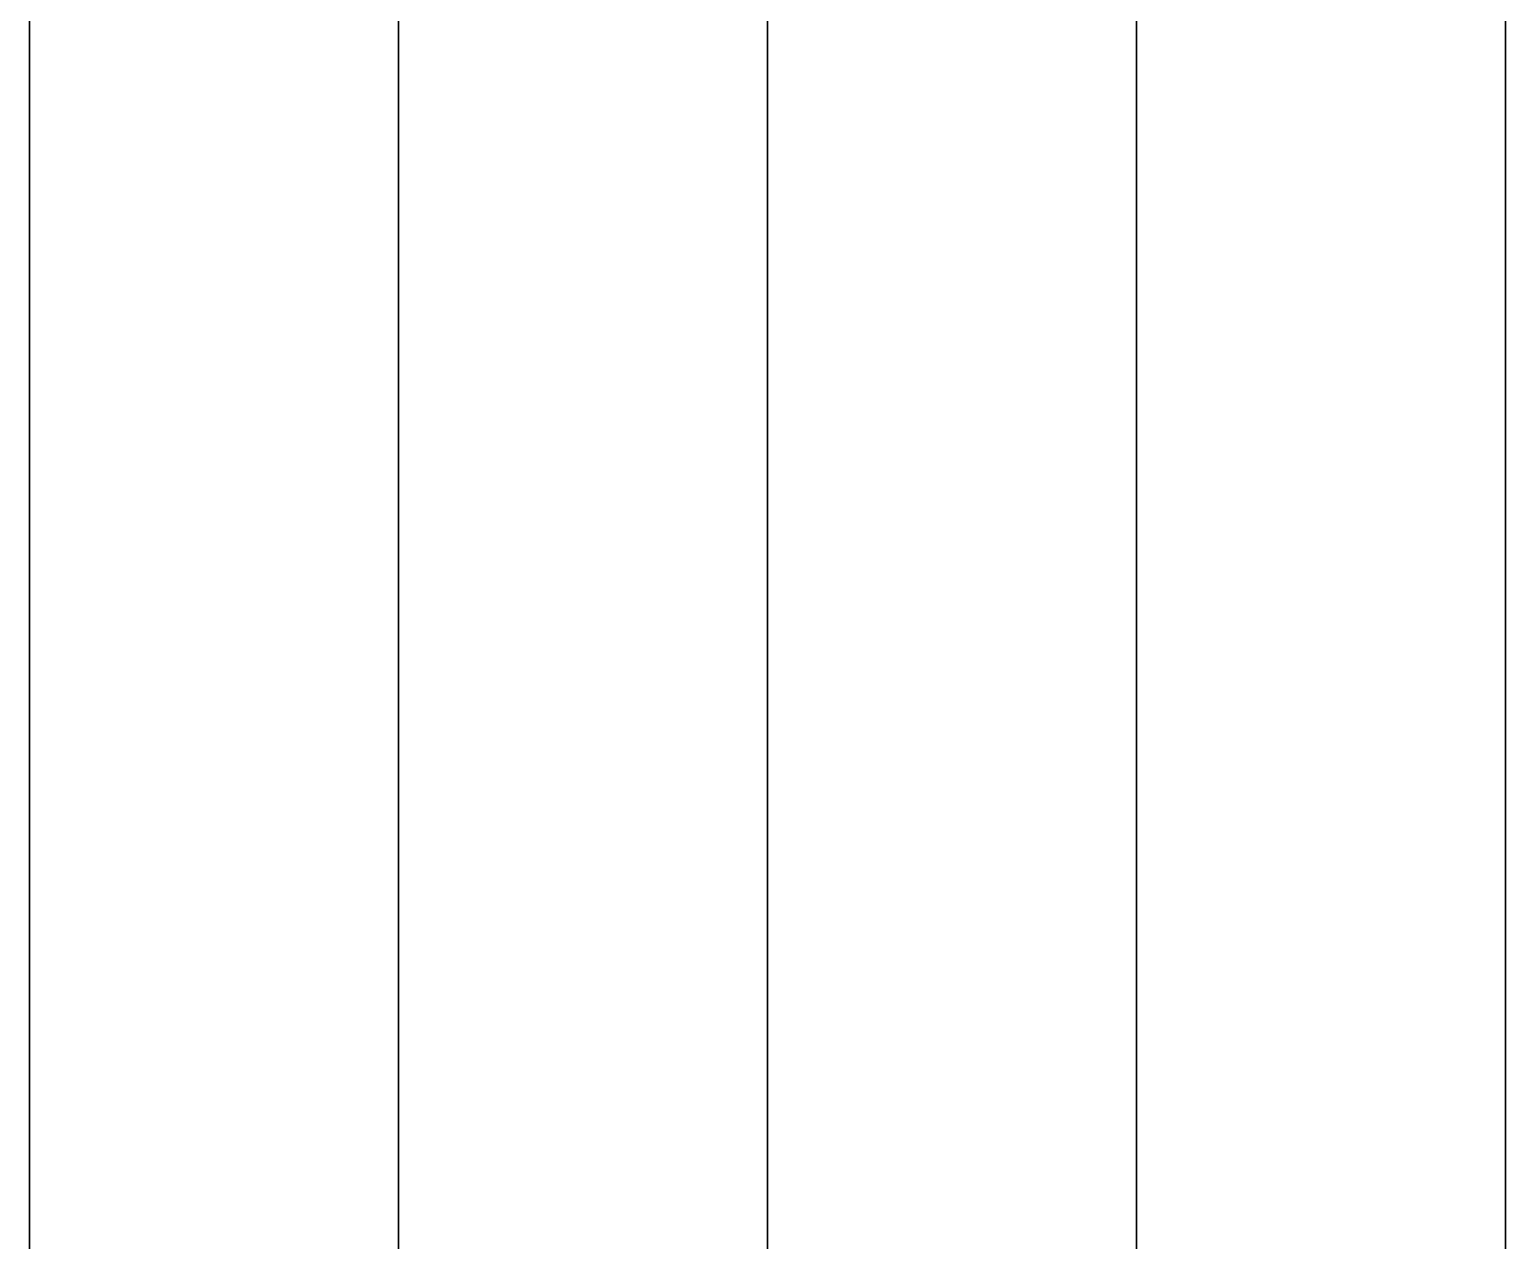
# Model space of a CAD drawing. Extents: x 291 to 834, y 188 to 661.
# Drawn here: x 420.7 to 432.7, y 298.92 to 308.77 of the extents above; entities that cross this region are included whole.
import ezdxf

# ---------------------------------------------------------------- set-up
doc = ezdxf.new("R2010")
doc.units = 0

msp = doc.modelspace()

# ---------------------------------------------------------------- linework, layer by layer
at = {"color": 7, "lineweight": 35}
for p, q in [((420.702, 359.839), (420.702, 294.079)), ((423.702, 359.839), (423.702, 294.079)), ((423.702, 359.839), (423.702, 294.079)), ((426.702, 359.839), (426.702, 294.079)), ((426.702, 359.839), (426.702, 294.079)), ((429.702, 359.839), (429.702, 294.079)), ((429.702, 359.839), (429.702, 294.079)), ((432.702, 359.839), (432.702, 294.079)), ((420.702, 297.012), (420.702, 356.906))]:
    msp.add_line(p, q, dxfattribs=at)

doc.saveas('drawing.dxf')
